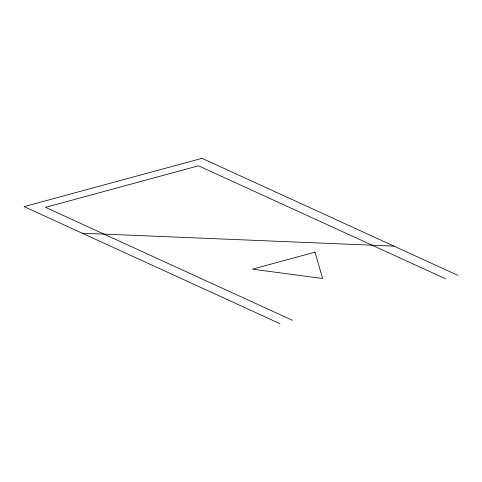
<?xml version="1.0" encoding="UTF-8"?>
<svg xmlns="http://www.w3.org/2000/svg" width="482" height="482" viewBox="0 0 482 482"><rect width="100%" height="100%" fill="white"/><g stroke="black" fill="none" stroke-linecap="round" stroke-linejoin="round"><path stroke-width="0.72" d="M82.217 233.216L393.933 246.109M457.9 275.373L202.024 158.325L24.1 206.627L279.976 323.675M445.446 278.753L198.524 165.802L45.513 207.344L292.429 320.295M314.969 252.182L252.417 269.167L322.645 278.494L314.969 252.182"/></g></svg>
